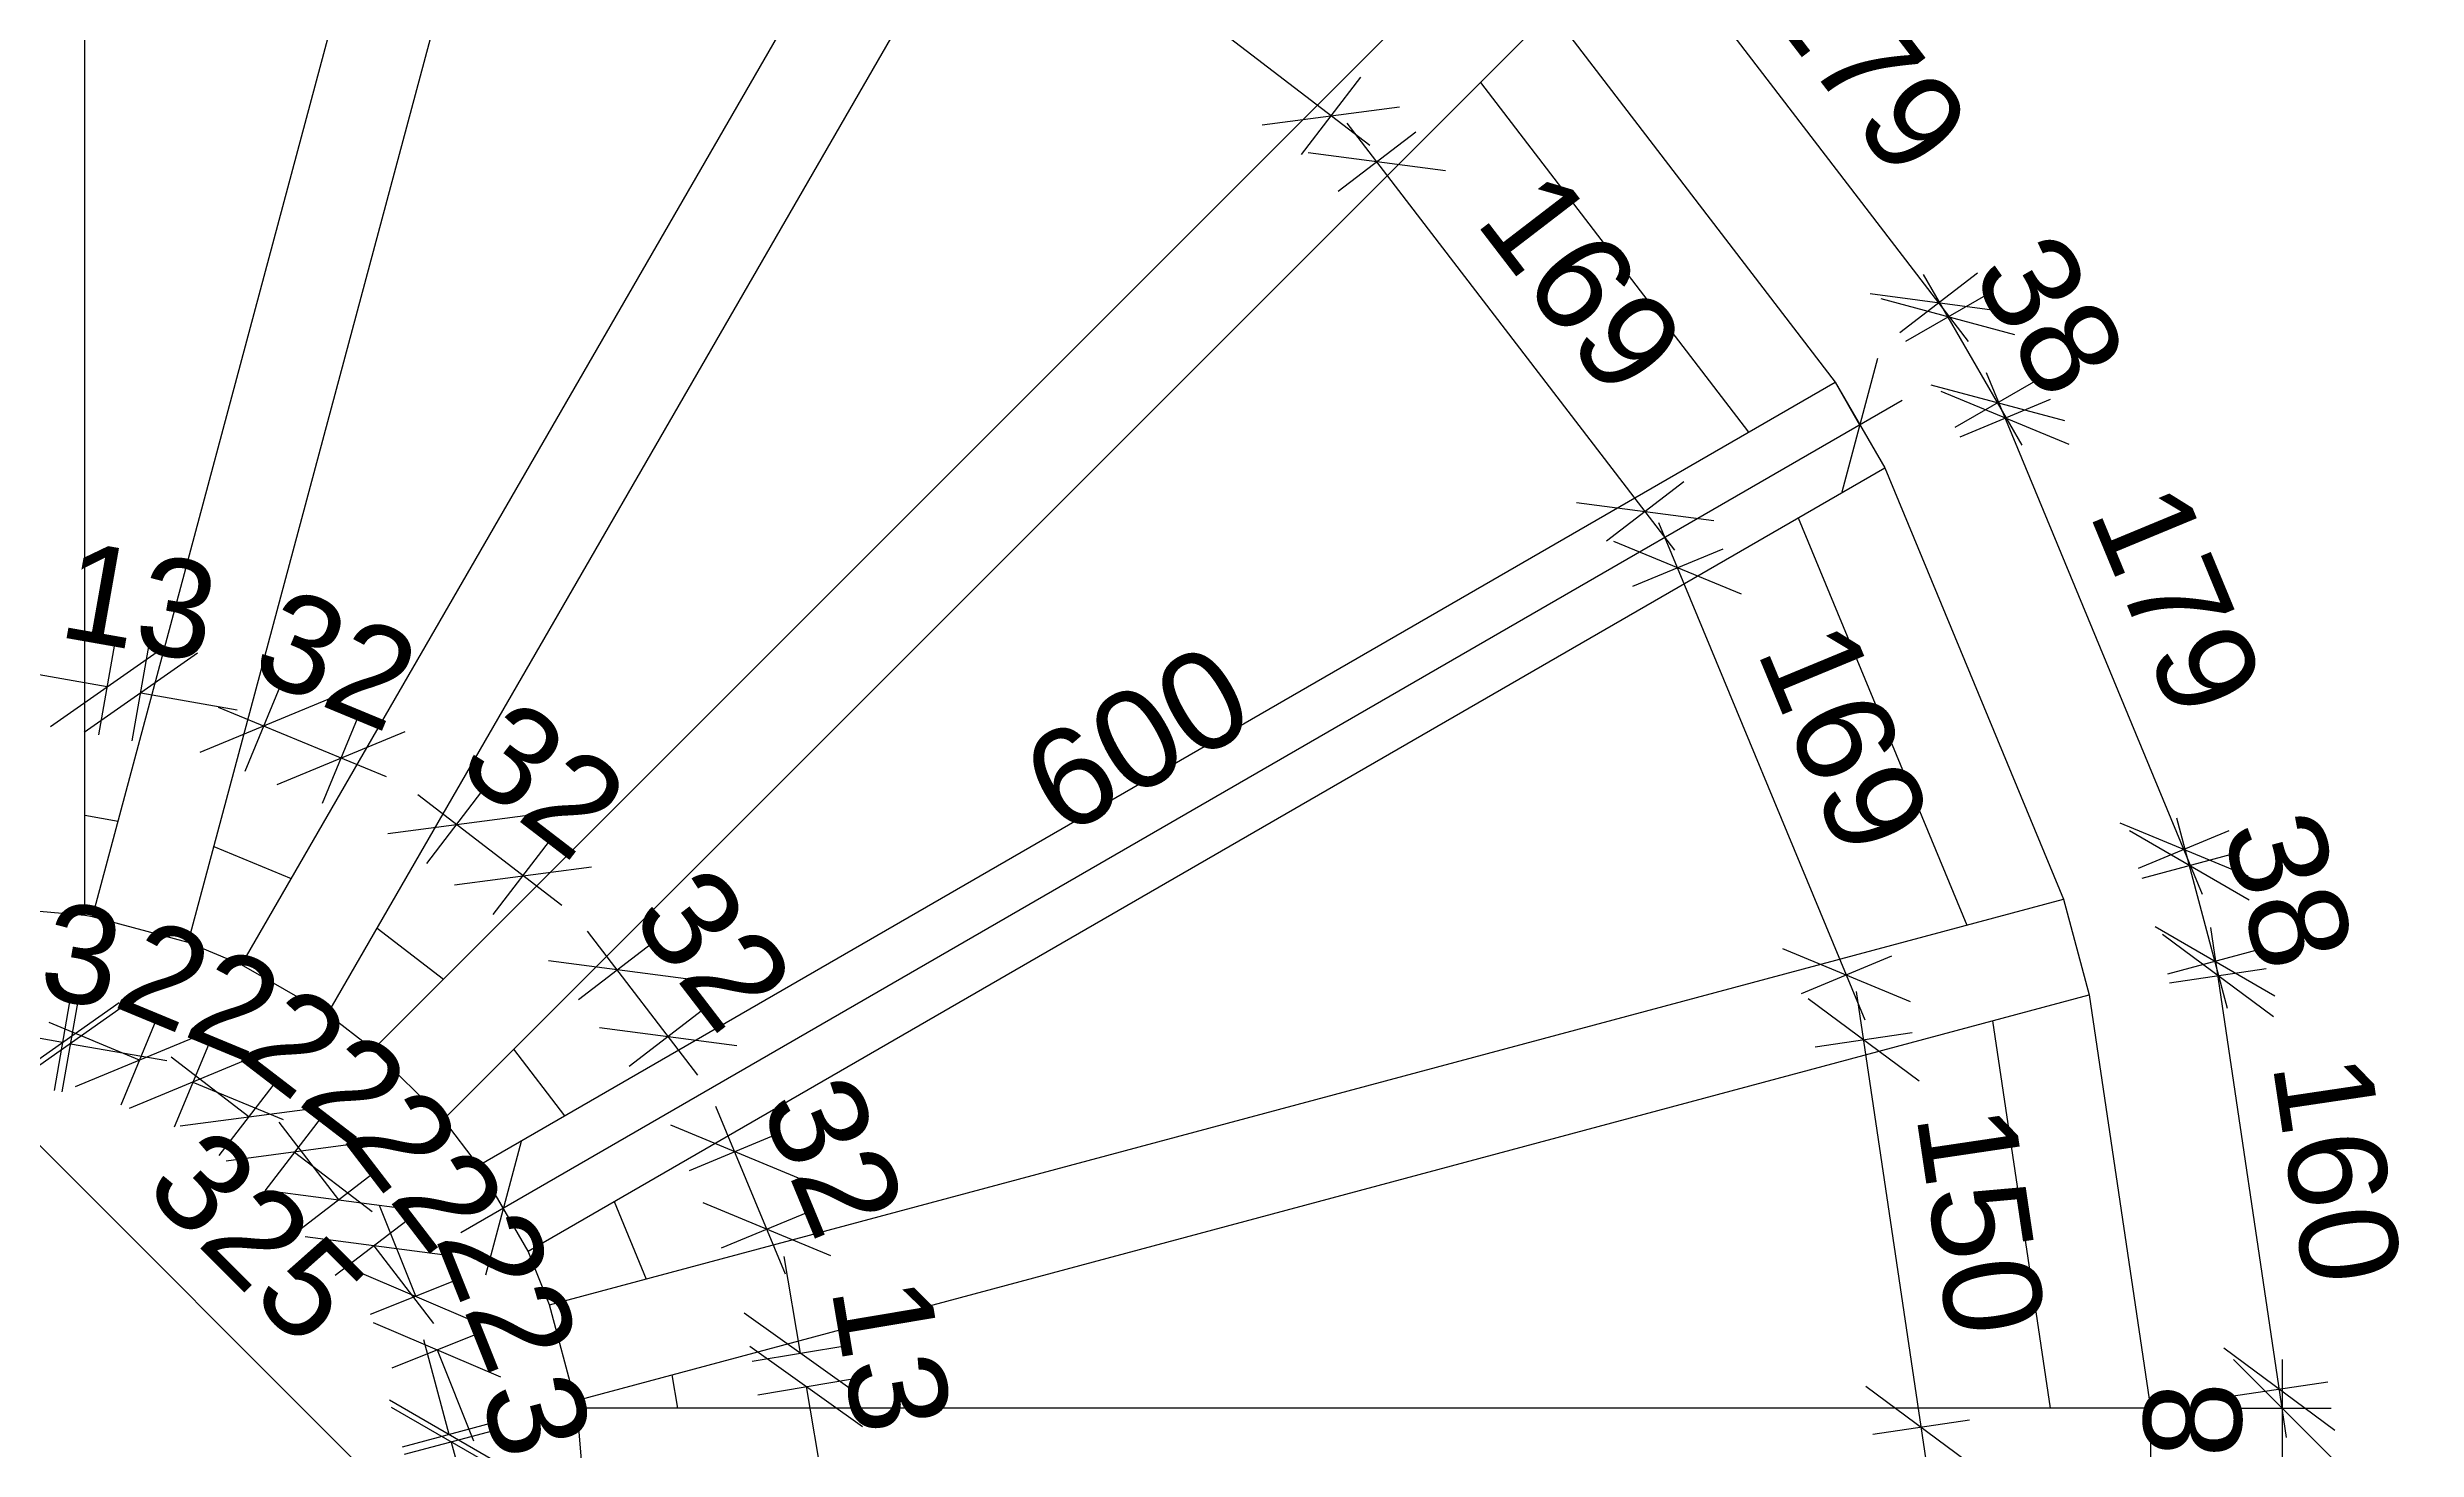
# Model space of a CAD drawing. Header units: millimetres. Extents: x -96270 to 80902, y -48795 to -34727.
# Drawn here: x 61398 to 62306, y -37729 to -37191 of the extents above; entities that cross this region are included whole.
import ezdxf

# ---------------------------------------------------------------- set-up
doc = ezdxf.new("R2010")
doc.units = ezdxf.units.MM
doc.layers.get('0').update_dxf_attribs({"lineweight": 25})
doc.layers.add('Mållinje (Afsætning af mål)', color=4, linetype='Continuous', lineweight=9)
doc.layers.add('Tyk fuldstregslinje (Optegning)', color=7, linetype='Continuous', lineweight=30)
doc.styles.add('Annotative', font='arial.ttf')
doc.dimstyles.new('Annotative', dxfattribs={"dimscale": 0, "dimtxt": 2.5, "dimasz": 2.5, "dimexe": 1.25, "dimexo": 1, "dimgap": 1, "dimtad": 1, "dimdec": 0, "dimzin": 0, "dimtxsty": 'Annotative', "dimblk": 'OBLIQUE', "dimcen": 1, "dimdle": 1.25, "dimadec": 0, "dimazin": 0, "dimtfac": 1, "dimtdec": 0, "dimtofl": 0, "dimtmove": 0, "dimatfit": 3, "dimfxl": 1.25, "dimfxlon": 1, "dimtolj": 1, "dimtzin": 0, "dimarcsym": 0})

# ---------------------------------------------------------------- blocks, each defined once
blk = doc.blocks.new('_Oblique')
at = {"color": 0, "linetype": 'ByBlock', "lineweight": -2}
blk.add_line((-0.5, -0.5), (0.5, 0.5), dxfattribs=at)
blk = doc.blocks.new('*D611')
at = {"layer": 'Defpoints', "color": 0, "transparency": 16777216}
for p in [(62230.15, -37547.04), (62180.72, -37554.4), (62204.29, -37712.81)]:
    blk.add_point(p, dxfattribs=at)
at = {"layer": 'Mållinje (Afsætning af mål)', "color": 0, "lineweight": -2, "transparency": 16777216}
for p, q in [((62256.48, -37724), (62227.39, -37528.5)), ((62211.6, -37549.8), (62248.7, -37544.28)), ((62235.18, -37708.21), (62272.27, -37702.69))]:
    blk.add_line(p, q, dxfattribs=at)
at = {"layer": 'Mållinje (Afsætning af mål)', "color": 0, "lineweight": -2, "transparency": 16777216, "xscale": 37.5, "yscale": 37.5, "zscale": 37.5}
for p, rotation in [((62230.15, -37547.04), 98.46441206410172), ((62253.72, -37705.45), 278.4644120641017)]:
    blk.add_blockref('_Oblique', p, dxfattribs=dict(at, rotation=rotation))
at = {"layer": 'Mållinje (Afsætning af mål)', "color": 0, "transparency": 16777216, "insert": (62275.71, -37621.22), "char_height": 37.5, "attachment_point": 5, "rotation": 278.46441, "style": 'Annotative'}
blk.add_mtext('\\A1;160', dxfattribs=at)
blk = doc.blocks.new('*D610')
at = {"layer": 'Defpoints', "color": 0, "transparency": 16777216}
for p in [(62204.29, -37712.81), (62254.85, -37712.81), (62204.29, -37750.81)]:
    blk.add_point(p, dxfattribs=at)
at = {"layer": 'Mållinje (Afsætning af mål)', "color": 0, "lineweight": -2, "transparency": 16777216}
for p, q in [((62254.85, -37769.56), (62254.85, -37694.06)), ((62236.1, -37712.81), (62273.6, -37712.81)), ((62236.1, -37750.81), (62273.6, -37750.81))]:
    blk.add_line(p, q, dxfattribs=at)
at = {"layer": 'Mållinje (Afsætning af mål)', "color": 0, "lineweight": -2, "transparency": 16777216, "xscale": 37.5, "yscale": 37.5, "zscale": 37.5}
for p, rotation in [((62254.85, -37712.81), 90), ((62254.85, -37750.81), 270)]:
    blk.add_blockref('_Oblique', p, dxfattribs=dict(at, rotation=rotation))
at = {"layer": 'Mållinje (Afsætning af mål)', "color": 0, "transparency": 16777216, "insert": (62220.7, -37731.81), "char_height": 37.5, "attachment_point": 5, "rotation": 90, "style": 'Annotative'}
blk.add_mtext('\\A1;38', dxfattribs=at)
blk = doc.blocks.new('*D609')
at = {"layer": 'Defpoints', "color": 0, "transparency": 16777216}
for p in [(62148.6, -37333.24), (62102.4, -37352.37), (62170.88, -37517.69)]:
    blk.add_point(p, dxfattribs=at)
at = {"layer": 'Mållinje (Afsætning af mål)', "color": 0, "lineweight": -2, "transparency": 16777216}
for p, q in [((62224.25, -37515.88), (62141.42, -37315.92)), ((62131.28, -37340.42), (62165.92, -37326.06)), ((62199.75, -37505.74), (62234.4, -37491.39))]:
    blk.add_line(p, q, dxfattribs=at)
at = {"layer": 'Mållinje (Afsætning af mål)', "color": 0, "lineweight": -2, "transparency": 16777216, "xscale": 37.5, "yscale": 37.5, "zscale": 37.5}
for p, rotation in [((62148.6, -37333.24), 112.5000000000018), ((62217.08, -37498.56), 292.5000000000018)]:
    blk.add_blockref('_Oblique', p, dxfattribs=dict(at, rotation=rotation))
at = {"layer": 'Mållinje (Afsætning af mål)', "color": 0, "transparency": 16777216, "insert": (62214.38, -37402.83), "char_height": 37.5, "attachment_point": 5, "rotation": 292.5, "style": 'Annotative'}
blk.add_mtext('\\A1;179', dxfattribs=at)
blk = doc.blocks.new('*D608')
at = {"layer": 'Defpoints', "color": 0, "transparency": 16777216}
for p in [(62219.18, -37504.75), (62170.88, -37517.69), (62180.72, -37554.4)]:
    blk.add_point(p, dxfattribs=at)
at = {"layer": 'Mållinje (Afsætning af mål)', "color": 0, "lineweight": -2, "transparency": 16777216}
for p, q in [((62233.87, -37559.57), (62214.33, -37486.64)), ((62201.07, -37509.61), (62237.29, -37499.9)), ((62210.9, -37546.31), (62247.12, -37536.61))]:
    blk.add_line(p, q, dxfattribs=at)
at = {"layer": 'Mållinje (Afsætning af mål)', "color": 0, "lineweight": -2, "transparency": 16777216, "xscale": 37.5, "yscale": 37.5, "zscale": 37.5}
for p, rotation in [((62219.18, -37504.75), 104.9999999999959), ((62229.01, -37541.46), 284.9999999999959)]:
    blk.add_blockref('_Oblique', p, dxfattribs=dict(at, rotation=rotation))
at = {"layer": 'Mållinje (Afsætning af mål)', "color": 0, "transparency": 16777216, "insert": (62257.09, -37514.27), "char_height": 37.5, "attachment_point": 5, "rotation": 285, "style": 'Annotative'}
blk.add_mtext('\\A1;38', dxfattribs=at)
blk = doc.blocks.new('*D607')
at = {"layer": 'Defpoints', "color": 0, "transparency": 16777216}
for p in [(62126.71, -37294.46), (62083.4, -37319.46), (62102.4, -37352.37)]:
    blk.add_point(p, dxfattribs=at)
at = {"layer": 'Mållinje (Afsætning af mål)', "color": 0, "lineweight": -2, "transparency": 16777216}
for p, q in [((62110.47, -37303.84), (62142.94, -37285.09)), ((62155.08, -37343.61), (62117.33, -37278.23)), ((62129.47, -37336.75), (62161.94, -37318))]:
    blk.add_line(p, q, dxfattribs=at)
at = {"layer": 'Mållinje (Afsætning af mål)', "color": 0, "lineweight": -2, "transparency": 16777216, "xscale": 37.5, "yscale": 37.5, "zscale": 37.5}
for p, rotation in [((62126.71, -37294.46), 119.9999999999966), ((62145.71, -37327.37), 299.9999999999966)]:
    blk.add_blockref('_Oblique', p, dxfattribs=dict(at, rotation=rotation))
at = {"layer": 'Mållinje (Afsætning af mål)', "color": 0, "transparency": 16777216, "insert": (62165.79, -37293.84), "char_height": 37.5, "attachment_point": 5, "rotation": 300, "style": 'Annotative'}
blk.add_mtext('\\A1;38', dxfattribs=at)
blk = doc.blocks.new('*D606')
at = {"layer": 'Defpoints', "color": 0, "transparency": 16777216}
for p in [(62014.14, -37147.06), (61974.47, -37177.5), (62083.4, -37319.46)]:
    blk.add_point(p, dxfattribs=at)
at = {"layer": 'Mållinje (Afsætning af mål)', "color": 0, "lineweight": -2, "transparency": 16777216}
for p, q in [((62134.49, -37303.9), (62002.72, -37132.19)), ((61999.26, -37158.48), (62029.01, -37135.65)), ((62108.2, -37300.44), (62137.95, -37277.61))]:
    blk.add_line(p, q, dxfattribs=at)
at = {"layer": 'Mållinje (Afsætning af mål)', "color": 0, "lineweight": -2, "transparency": 16777216, "xscale": 37.5, "yscale": 37.5, "zscale": 37.5}
for p, rotation in [((62014.14, -37147.06), 127.5000000000003), ((62123.07, -37289.03), 307.5000000000003)]:
    blk.add_blockref('_Oblique', p, dxfattribs=dict(at, rotation=rotation))
at = {"layer": 'Mållinje (Afsætning af mål)', "color": 0, "transparency": 16777216, "insert": (62095.7, -37197.26), "char_height": 37.5, "attachment_point": 5, "rotation": 307.5, "style": 'Annotative'}
blk.add_mtext('\\A1;179', dxfattribs=at)
blk = doc.blocks.new('*D598')
at = {"layer": 'Defpoints', "color": 0, "transparency": 16777216}
for p in [(61600.35, -37709.91), (61601.13, -37712.81), (61552.06, -37722.85)]:
    blk.add_point(p, dxfattribs=at)
at = {"layer": 'Mållinje (Afsætning af mål)', "color": 0, "lineweight": -2, "transparency": 16777216}
for p, q in [((61552.06, -37722.85), (61542.35, -37686.63)), ((61570.17, -37718), (61533.95, -37727.7)), ((61570.95, -37720.9), (61534.72, -37730.6)), ((61552.83, -37725.75), (61562.54, -37761.97))]:
    blk.add_line(p, q, dxfattribs=at)
at = {"layer": 'Mållinje (Afsætning af mål)', "color": 0, "lineweight": -2, "transparency": 16777216, "xscale": 37.5, "yscale": 37.5, "zscale": 37.5}
for p, rotation in [((61552.06, -37722.85), 285.0000000002014), ((61552.83, -37725.75), 105.0000000002014)]:
    blk.add_blockref('_Oblique', p, dxfattribs=dict(at, rotation=rotation))
at = {"layer": 'Mållinje (Afsætning af mål)', "color": 0, "transparency": 16777216, "insert": (61585.44, -37715.46), "char_height": 37.5, "attachment_point": 5, "rotation": 285, "style": 'Annotative'}
blk.add_mtext('\\A1;3', dxfattribs=at)
blk = doc.blocks.new('*D597')
at = {"layer": 'Defpoints', "color": 0, "transparency": 16777216}
for p in [(61582.3, -37652.66), (61539.2, -37669.9), (61590.52, -37673.2)]:
    blk.add_point(p, dxfattribs=at)
at = {"layer": 'Mållinje (Afsætning af mål)', "color": 0, "lineweight": -2, "transparency": 16777216}
for p, q in [((61539.2, -37669.9), (61525.27, -37635.09)), ((61556.61, -37662.94), (61521.79, -37676.87)), ((61564.83, -37683.48), (61530.01, -37697.42)), ((61547.42, -37690.45), (61561.35, -37725.27))]:
    blk.add_line(p, q, dxfattribs=at)
at = {"layer": 'Mållinje (Afsætning af mål)', "color": 0, "lineweight": -2, "transparency": 16777216, "xscale": 37.5, "yscale": 37.5, "zscale": 37.5}
for p, rotation in [((61539.2, -37669.9), 291.8095477102988), ((61547.42, -37690.45), 111.8095477102988)]:
    blk.add_blockref('_Oblique', p, dxfattribs=dict(at, rotation=rotation))
at = {"layer": 'Mållinje (Afsætning af mål)', "color": 0, "transparency": 16777216, "insert": (61574.71, -37667.61), "char_height": 37.5, "attachment_point": 5, "rotation": 291.80955, "style": 'Annotative'}
blk.add_mtext('\\A1;22', dxfattribs=at)
blk = doc.blocks.new('*D596')
at = {"layer": 'Defpoints', "color": 0, "transparency": 16777216}
for p in [(61686.73, -37691.68), (61637.43, -37699.97), (61639.58, -37712.81)]:
    blk.add_point(p, dxfattribs=at)
at = {"layer": 'Mållinje (Afsætning af mål)', "color": 0, "lineweight": -2, "transparency": 16777216}
for p, q in [((61686.73, -37691.68), (61680.52, -37654.7)), ((61668.24, -37694.79), (61705.22, -37688.58)), ((61670.4, -37707.63), (61707.38, -37701.41)), ((61688.89, -37704.52), (61695.11, -37741.5))]:
    blk.add_line(p, q, dxfattribs=at)
at = {"layer": 'Mållinje (Afsætning af mål)', "color": 0, "lineweight": -2, "transparency": 16777216, "xscale": 37.5, "yscale": 37.5, "zscale": 37.5}
for p, rotation in [((61686.73, -37691.68), 279.5430374472397), ((61688.89, -37704.52), 99.54303744723971)]:
    blk.add_blockref('_Oblique', p, dxfattribs=dict(at, rotation=rotation))
at = {"layer": 'Mållinje (Afsætning af mål)', "color": 0, "transparency": 16777216, "insert": (61721.5, -37692.44), "char_height": 37.5, "attachment_point": 5, "rotation": 279.54304, "style": 'Annotative'}
blk.add_mtext('\\A1;13', dxfattribs=at)
blk = doc.blocks.new('*D595')
at = {"layer": 'Defpoints', "color": 0, "transparency": 16777216}
for p in [(61661.5, -37614.47), (61615.3, -37633.6), (61627.59, -37663.27)]:
    blk.add_point(p, dxfattribs=at)
at = {"layer": 'Mållinje (Afsætning af mål)', "color": 0, "lineweight": -2, "transparency": 16777216}
for p, q in [((61680.96, -37661.46), (61654.32, -37597.15)), ((61644.17, -37621.64), (61678.82, -37607.29)), ((61656.46, -37651.31), (61691.11, -37636.96))]:
    blk.add_line(p, q, dxfattribs=at)
at = {"layer": 'Mållinje (Afsætning af mål)', "color": 0, "lineweight": -2, "transparency": 16777216, "xscale": 37.5, "yscale": 37.5, "zscale": 37.5}
for p, rotation in [((61661.5, -37614.47), 112.499999999991), ((61673.78, -37644.13), 292.499999999991)]:
    blk.add_blockref('_Oblique', p, dxfattribs=dict(at, rotation=rotation))
at = {"layer": 'Mållinje (Afsætning af mål)', "color": 0, "transparency": 16777216, "insert": (61699.2, -37616.23), "char_height": 37.5, "attachment_point": 5, "rotation": 292.5, "style": 'Annotative'}
blk.add_mtext('\\A1;32', dxfattribs=at)
blk = doc.blocks.new('*D594')
at = {"layer": 'Defpoints', "color": 0, "transparency": 16777216}
for p in [(61616.42, -37544.78), (61576.75, -37575.22), (61596.3, -37600.69)]:
    blk.add_point(p, dxfattribs=at)
at = {"layer": 'Mållinje (Afsætning af mål)', "color": 0, "lineweight": -2, "transparency": 16777216}
for p, q in [((61647.38, -37585.13), (61605.01, -37529.9)), ((61601.55, -37556.19), (61631.3, -37533.37)), ((61621.09, -37581.67), (61650.85, -37558.84))]:
    blk.add_line(p, q, dxfattribs=at)
at = {"layer": 'Mållinje (Afsætning af mål)', "color": 0, "lineweight": -2, "transparency": 16777216, "xscale": 37.5, "yscale": 37.5, "zscale": 37.5}
for p, rotation in [((61616.42, -37544.78), 127.4999999999967), ((61635.97, -37570.26), 307.4999999999966)]:
    blk.add_blockref('_Oblique', p, dxfattribs=dict(at, rotation=rotation))
at = {"layer": 'Mållinje (Afsætning af mål)', "color": 0, "transparency": 16777216, "insert": (61653.3, -37536.72), "char_height": 37.5, "attachment_point": 5, "rotation": 307.5, "style": 'Annotative'}
blk.add_mtext('\\A1;32', dxfattribs=at)
blk = doc.blocks.new('*D593')
at = {"layer": 'Defpoints', "color": 0, "transparency": 16777216}
for p in [(61554.85, -37489.13), (61524.41, -37528.8), (61549.88, -37548.35)]:
    blk.add_point(p, dxfattribs=at)
at = {"layer": 'Mållinje (Afsætning af mål)', "color": 0, "lineweight": -2, "transparency": 16777216}
for p, q in [((61543.43, -37504.01), (61566.26, -37474.26)), ((61595.2, -37520.09), (61539.97, -37477.72)), ((61568.91, -37523.56), (61591.74, -37493.8))]:
    blk.add_line(p, q, dxfattribs=at)
at = {"layer": 'Mållinje (Afsætning af mål)', "color": 0, "lineweight": -2, "transparency": 16777216, "xscale": 37.5, "yscale": 37.5, "zscale": 37.5}
for p, rotation in [((61554.85, -37489.13), 142.5000000000003), ((61580.32, -37508.68), 322.5000000000003)]:
    blk.add_blockref('_Oblique', p, dxfattribs=dict(at, rotation=rotation))
at = {"layer": 'Mållinje (Afsætning af mål)', "color": 0, "transparency": 16777216, "insert": (61588.38, -37471.81), "char_height": 37.5, "attachment_point": 5, "rotation": 322.5, "style": 'Annotative'}
blk.add_mtext('\\A1;32', dxfattribs=at)
blk = doc.blocks.new('*D592')
at = {"layer": 'Defpoints', "color": 0, "transparency": 16777216}
for p in [(61480.97, -37451.32), (61461.83, -37497.51), (61491.5, -37509.8)]:
    blk.add_point(p, dxfattribs=at)
at = {"layer": 'Mållinje (Afsætning af mål)', "color": 0, "lineweight": -2, "transparency": 16777216}
for p, q in [((61473.79, -37468.64), (61488.14, -37433.99)), ((61527.96, -37470.78), (61463.64, -37444.14)), ((61503.46, -37480.93), (61517.81, -37446.28))]:
    blk.add_line(p, q, dxfattribs=at)
at = {"layer": 'Mållinje (Afsætning af mål)', "color": 0, "lineweight": -2, "transparency": 16777216, "xscale": 37.5, "yscale": 37.5, "zscale": 37.5}
for p, rotation in [((61480.97, -37451.32), 157.499999999992), ((61510.63, -37463.61), 337.499999999992)]:
    blk.add_blockref('_Oblique', p, dxfattribs=dict(at, rotation=rotation))
at = {"layer": 'Mållinje (Afsætning af mål)', "color": 0, "transparency": 16777216, "insert": (61508.87, -37425.9), "char_height": 37.5, "attachment_point": 5, "rotation": 337.5, "style": 'Annotative'}
blk.add_mtext('\\A1;32', dxfattribs=at)
blk = doc.blocks.new('*D591')
at = {"layer": 'Defpoints', "color": 0, "transparency": 16777216}
for p in [(61420.97, -37436.28), (61412.29, -37485.52), (61425.1, -37487.78)]:
    blk.add_point(p, dxfattribs=at)
at = {"layer": 'Mållinje (Afsætning af mål)', "color": 0, "lineweight": -2, "transparency": 16777216}
for p, q in [((61417.72, -37454.74), (61424.23, -37417.81)), ((61430.53, -37457), (61437.04, -37420.07)), ((61420.97, -37436.28), (61384.04, -37429.77)), ((61433.78, -37438.54), (61470.71, -37445.05))]:
    blk.add_line(p, q, dxfattribs=at)
at = {"layer": 'Mållinje (Afsætning af mål)', "color": 0, "lineweight": -2, "transparency": 16777216, "xscale": 37.5, "yscale": 37.5, "zscale": 37.5}
for p, rotation in [((61420.97, -37436.28), 350.0000000000194), ((61433.78, -37438.54), 170.0000000000194)]:
    blk.add_blockref('_Oblique', p, dxfattribs=dict(at, rotation=rotation))
at = {"layer": 'Mållinje (Afsætning af mål)', "color": 0, "transparency": 16777216, "insert": (61433.31, -37403.77), "char_height": 37.5, "attachment_point": 5, "rotation": 350, "style": 'Annotative'}
blk.add_mtext('\\A1;13', dxfattribs=at)
blk = doc.blocks.new('*D590')
at = {"layer": 'Defpoints', "color": 0, "transparency": 16777216}
for p in [(61549.81, -37602.17), (61563.3, -37619.75), (61509.68, -37632.95)]:
    blk.add_point(p, dxfattribs=at)
at = {"layer": 'Mållinje (Afsætning af mål)', "color": 0, "lineweight": -2, "transparency": 16777216}
for p, q in [((61509.68, -37632.95), (61486.85, -37603.2)), ((61524.56, -37621.54), (61494.81, -37644.37)), ((61538.05, -37639.12), (61508.3, -37661.95)), ((61523.17, -37650.54), (61546, -37680.29))]:
    blk.add_line(p, q, dxfattribs=at)
at = {"layer": 'Mållinje (Afsætning af mål)', "color": 0, "lineweight": -2, "transparency": 16777216, "xscale": 37.5, "yscale": 37.5, "zscale": 37.5}
for p, rotation in [((61509.68, -37632.95), 307.4999999999988), ((61523.17, -37650.54), 127.4999999999988)]:
    blk.add_blockref('_Oblique', p, dxfattribs=dict(at, rotation=rotation))
at = {"layer": 'Mållinje (Afsætning af mål)', "color": 0, "transparency": 16777216, "insert": (61543.27, -37621.15), "char_height": 37.5, "attachment_point": 5, "rotation": 307.5, "style": 'Annotative'}
blk.add_mtext('\\A1;22', dxfattribs=at)
blk = doc.blocks.new('*D589')
at = {"layer": 'Defpoints', "color": 0, "transparency": 16777216}
for p in [(61505.35, -37561.81), (61522.94, -37575.3), (61475.2, -37601.1)]:
    blk.add_point(p, dxfattribs=at)
at = {"layer": 'Mållinje (Afsætning af mål)', "color": 0, "lineweight": -2, "transparency": 16777216}
for p, q in [((61475.2, -37601.1), (61445.45, -37578.27)), ((61486.61, -37586.23), (61463.78, -37615.98)), ((61504.2, -37599.72), (61481.37, -37629.47)), ((61492.78, -37614.59), (61522.53, -37637.42))]:
    blk.add_line(p, q, dxfattribs=at)
at = {"layer": 'Mållinje (Afsætning af mål)', "color": 0, "lineweight": -2, "transparency": 16777216, "xscale": 37.5, "yscale": 37.5, "zscale": 37.5}
for p, rotation in [((61475.2, -37601.1), 322.4999999999967), ((61492.78, -37614.59), 142.4999999999967)]:
    blk.add_blockref('_Oblique', p, dxfattribs=dict(at, rotation=rotation))
at = {"layer": 'Mållinje (Afsætning af mål)', "color": 0, "transparency": 16777216, "insert": (61504.58, -37581.01), "char_height": 37.5, "attachment_point": 5, "rotation": 322.5, "style": 'Annotative'}
blk.add_mtext('\\A1;22', dxfattribs=at)
blk = doc.blocks.new('*D588')
at = {"layer": 'Defpoints', "color": 0, "transparency": 16777216}
for p in [(61451.97, -37534.32), (61472.44, -37542.81), (61433.33, -37579.32)]:
    blk.add_point(p, dxfattribs=at)
at = {"layer": 'Mållinje (Afsætning af mål)', "color": 0, "lineweight": -2, "transparency": 16777216}
for p, q in [((61433.33, -37579.32), (61398.69, -37564.97)), ((61440.51, -37562), (61426.16, -37596.64)), ((61460.98, -37570.48), (61446.63, -37605.12)), ((61453.81, -37587.8), (61488.45, -37602.15))]:
    blk.add_line(p, q, dxfattribs=at)
at = {"layer": 'Mållinje (Afsætning af mål)', "color": 0, "lineweight": -2, "transparency": 16777216, "xscale": 37.5, "yscale": 37.5, "zscale": 37.5}
for p, rotation in [((61433.33, -37579.32), 337.4999999999991), ((61453.81, -37587.8), 157.4999999999991)]:
    blk.add_blockref('_Oblique', p, dxfattribs=dict(at, rotation=rotation))
at = {"layer": 'Mållinje (Afsætning af mål)', "color": 0, "transparency": 16777216, "insert": (61456.51, -37552.31), "char_height": 37.5, "attachment_point": 5, "rotation": 337.5, "style": 'Annotative'}
blk.add_mtext('\\A1;22', dxfattribs=at)
blk = doc.blocks.new('*D587')
at = {"layer": 'Defpoints', "color": 0, "transparency": 16777216}
for p in [(61412.29, -37523.97), (61415.26, -37524.49), (61403.83, -37572.55)]:
    blk.add_point(p, dxfattribs=at)
at = {"layer": 'Mållinje (Afsætning af mål)', "color": 0, "lineweight": -2, "transparency": 16777216}
for p, q in [((61407.04, -37554.08), (61400.61, -37591.02)), ((61410.02, -37554.6), (61403.58, -37591.54)), ((61403.83, -37572.55), (61366.88, -37566.11)), ((61406.8, -37573.07), (61443.74, -37579.51))]:
    blk.add_line(p, q, dxfattribs=at)
at = {"layer": 'Mållinje (Afsætning af mål)', "color": 0, "lineweight": -2, "transparency": 16777216, "xscale": 37.5, "yscale": 37.5, "zscale": 37.5}
for p, rotation in [((61403.83, -37572.55), 350.1143330559103), ((61406.8, -37573.07), 170.1143330559102)]:
    blk.add_blockref('_Oblique', p, dxfattribs=dict(at, rotation=rotation))
at = {"layer": 'Mållinje (Afsætning af mål)', "color": 0, "transparency": 16777216, "insert": (61411.18, -37539.16), "char_height": 37.5, "attachment_point": 5, "rotation": 350.11433, "style": 'Annotative'}
blk.add_mtext('\\A1;3', dxfattribs=at)
blk = doc.blocks.new('*D586')
at = {"layer": 'Defpoints', "color": 0, "transparency": 16777216}
for p in [(62143.77, -37564.3), (62094.32, -37571.66), (62165.87, -37712.81)]:
    blk.add_point(p, dxfattribs=at)
at = {"layer": 'Mållinje (Afsætning af mål)', "color": 0, "lineweight": -2, "transparency": 16777216}
for p, q in [((62119.18, -37738.72), (62091.56, -37553.11)), ((62112.86, -37568.9), (62075.77, -37574.42)), ((62134.96, -37717.41), (62097.87, -37722.93))]:
    blk.add_line(p, q, dxfattribs=at)
at = {"layer": 'Mållinje (Afsætning af mål)', "color": 0, "lineweight": -2, "transparency": 16777216, "xscale": 37.5, "yscale": 37.5, "zscale": 37.5}
for p, rotation in [((62094.32, -37571.66), 98.46441206409996), ((62116.42, -37720.17), 278.4644120640999)]:
    blk.add_blockref('_Oblique', p, dxfattribs=dict(at, rotation=rotation))
at = {"layer": 'Mållinje (Afsætning af mål)', "color": 0, "transparency": 16777216, "insert": (62139.14, -37640.89), "char_height": 37.5, "attachment_point": 5, "rotation": 278.46441, "style": 'Annotative'}
blk.add_mtext('\\A1;150', dxfattribs=at)
blk = doc.blocks.new('*D585')
at = {"layer": 'Defpoints', "color": 0, "transparency": 16777216}
for p in [(62069.21, -37371.54), (62023.02, -37390.67), (62133.86, -37527.61)]:
    blk.add_point(p, dxfattribs=at)
at = {"layer": 'Mållinje (Afsætning af mål)', "color": 0, "lineweight": -2, "transparency": 16777216}
for p, q in [((62094.84, -37564.07), (62015.84, -37373.35)), ((62040.34, -37383.5), (62005.69, -37397.85)), ((62104.99, -37539.57), (62070.34, -37553.92))]:
    blk.add_line(p, q, dxfattribs=at)
at = {"layer": 'Mållinje (Afsætning af mål)', "color": 0, "lineweight": -2, "transparency": 16777216, "xscale": 37.5, "yscale": 37.5, "zscale": 37.5}
for p, rotation in [((62023.02, -37390.67), 112.5000000000003), ((62087.67, -37546.75), 292.5000000000003)]:
    blk.add_blockref('_Oblique', p, dxfattribs=dict(at, rotation=rotation))
at = {"layer": 'Mållinje (Afsætning af mål)', "color": 0, "transparency": 16777216, "insert": (62086.89, -37455.64), "char_height": 37.5, "attachment_point": 5, "rotation": 292.5, "style": 'Annotative'}
blk.add_mtext('\\A1;169', dxfattribs=at)
blk = doc.blocks.new('*D584')
at = {"layer": 'Defpoints', "color": 0, "transparency": 16777216}
for p in [(61947.37, -37204.6), (61907.7, -37235.04), (62050.21, -37338.63)]:
    blk.add_point(p, dxfattribs=at)
at = {"layer": 'Mållinje (Afsætning af mål)', "color": 0, "lineweight": -2, "transparency": 16777216}
for p, q in [((62021.96, -37383.94), (61896.29, -37220.17)), ((61922.58, -37223.63), (61892.83, -37246.46)), ((62025.42, -37357.65), (61995.67, -37380.48))]:
    blk.add_line(p, q, dxfattribs=at)
at = {"layer": 'Mållinje (Afsætning af mål)', "color": 0, "lineweight": -2, "transparency": 16777216, "xscale": 37.5, "yscale": 37.5, "zscale": 37.5}
for p, rotation in [((61907.7, -37235.04), 127.500000000003), ((62010.54, -37369.07), 307.500000000003)]:
    blk.add_blockref('_Oblique', p, dxfattribs=dict(at, rotation=rotation))
at = {"layer": 'Mållinje (Afsætning af mål)', "color": 0, "transparency": 16777216, "insert": (61986.21, -37281.27), "char_height": 37.5, "attachment_point": 5, "rotation": 307.5, "style": 'Annotative'}
blk.add_mtext('\\A1;169', dxfattribs=at)
blk = doc.blocks.new('*D583')
at = {"layer": 'Defpoints', "color": 0, "transparency": 16777216}
for p in [(61786.47, -37074.89), (61756.04, -37114.56), (61920.5, -37177.73)]:
    blk.add_point(p, dxfattribs=at)
at = {"layer": 'Mållinje (Afsætning af mål)', "color": 0, "lineweight": -2, "transparency": 16777216}
for p, q in [((61904.94, -37228.81), (61741.16, -37103.14)), ((61767.45, -37099.68), (61744.62, -37129.43)), ((61901.48, -37202.53), (61878.65, -37232.28))]:
    blk.add_line(p, q, dxfattribs=at)
at = {"layer": 'Mållinje (Afsætning af mål)', "color": 0, "lineweight": -2, "transparency": 16777216, "xscale": 37.5, "yscale": 37.5, "zscale": 37.5}
for p, rotation in [((61756.04, -37114.56), 142.500000000001), ((61890.06, -37217.4), 322.500000000001)]:
    blk.add_blockref('_Oblique', p, dxfattribs=dict(at, rotation=rotation))
at = {"layer": 'Mållinje (Afsætning af mål)', "color": 0, "transparency": 16777216, "insert": (61843.84, -37138.89), "char_height": 37.5, "attachment_point": 5, "rotation": 322.5, "style": 'Annotative'}
blk.add_mtext('\\A1;169', dxfattribs=at)
blk = doc.blocks.new('*D580')
at = {"layer": 'Defpoints', "color": 0, "transparency": 16777216}
for p in [(61374.29, -37520.81), (61339.01, -37556.09), (61604.29, -37750.81)]:
    blk.add_point(p, dxfattribs=at)
at = {"layer": 'Mållinje (Afsætning af mål)', "color": 0, "lineweight": -2, "transparency": 16777216}
for p, q in [((61352.27, -37542.83), (61325.75, -37569.35)), ((61582.27, -37799.35), (61325.75, -37542.83)), ((61582.27, -37772.83), (61555.75, -37799.35))]:
    blk.add_line(p, q, dxfattribs=at)
at = {"layer": 'Mållinje (Afsætning af mål)', "color": 0, "lineweight": -2, "transparency": 16777216, "xscale": 37.5, "yscale": 37.5, "zscale": 37.5}
for p, rotation in [((61339.01, -37556.09), 135), ((61569.01, -37786.09), 315)]:
    blk.add_blockref('_Oblique', p, dxfattribs=dict(at, rotation=rotation))
at = {"layer": 'Mållinje (Afsætning af mål)', "color": 0, "transparency": 16777216, "insert": (61478.17, -37646.93), "char_height": 37.5, "attachment_point": 5, "rotation": 315, "style": 'Annotative'}
blk.add_mtext('\\A1;325', dxfattribs=at)
blk = doc.blocks.new('*D579')
at = {"layer": 'Defpoints', "color": 0, "transparency": 16777216}
for p in [(62092.9, -37335.92), (61572.8, -37636.2), (61572.8, -37636.2)]:
    blk.add_point(p, dxfattribs=at)
at = {"layer": 'Mållinje (Afsætning af mål)', "color": 0, "lineweight": -2, "transparency": 16777216}
for p, q in [((62092.9, -37335.92), (62083.53, -37319.68)), ((62109.14, -37326.54), (61556.56, -37645.58)), ((61572.8, -37636.2), (61563.42, -37619.97))]:
    blk.add_line(p, q, dxfattribs=at)
at = {"layer": 'Mållinje (Afsætning af mål)', "color": 0, "lineweight": -2, "transparency": 16777216, "xscale": 37.5, "yscale": 37.5, "zscale": 37.5}
for p, rotation in [((62092.9, -37335.92), 30.00000000000197), ((61572.8, -37636.2), 210.000000000002)]:
    blk.add_blockref('_Oblique', p, dxfattribs=dict(at, rotation=rotation))
at = {"layer": 'Mållinje (Afsætning af mål)', "color": 0, "transparency": 16777216, "insert": (61815.78, -37456.49), "char_height": 37.5, "attachment_point": 5, "rotation": 30, "style": 'Annotative'}
blk.add_mtext('\\A1;600', dxfattribs=at)

msp = doc.modelspace()

# ---------------------------------------------------------------- linework, layer by layer
at = {"layer": 'Tyk fuldstregslinje (Optegning)'}
for p, q in [((61412.29, -37523.97), (61412.29, -36920.81)), ((61415.26, -37524.49), (61570.7, -36944.38)), ((61451.97, -37534.32), (61607.41, -36954.22)), ((61472.44, -37542.81), (61772.73, -37022.7)), ((61505.35, -37561.81), (61805.64, -37041.7)), ((61522.94, -37575.3), (61947.6, -37150.63)), ((61549.81, -37602.17), (61974.47, -37177.5)), ((61974.47, -37177.5), (62083.4, -37319.46)), ((61947.37, -37204.6), (62050.21, -37338.63)), ((61563.3, -37619.75), (62083.4, -37319.46)), ((62083.4, -37319.46), (62102.4, -37352.37)), ((61582.3, -37652.66), (62102.4, -37352.37)), ((62102.4, -37352.37), (62170.88, -37517.69)), ((62069.21, -37371.54), (62133.86, -37527.61)), ((61412.29, -37485.52), (61425.1, -37487.78)), ((61461.83, -37497.51), (61491.5, -37509.8)), ((61412.29, -37523.97), (61374.29, -37520.65)), ((61590.52, -37673.2), (62170.88, -37517.69)), ((62170.88, -37517.69), (62180.72, -37554.4)), ((61415.26, -37524.49), (61412.29, -37523.97)), ((61451.97, -37534.32), (61415.26, -37524.49)), ((61524.41, -37528.8), (61549.88, -37548.35)), ((61472.44, -37542.81), (61451.97, -37534.32)), ((61505.35, -37561.81), (61472.44, -37542.81)), ((61600.35, -37709.91), (62180.72, -37554.4)), ((62180.72, -37554.4), (62204.29, -37712.81)), ((61522.94, -37575.3), (61505.35, -37561.81)), ((62143.77, -37564.3), (62165.87, -37712.81)), ((61549.81, -37602.17), (61522.94, -37575.3)), ((61576.75, -37575.22), (61596.3, -37600.69)), ((61563.3, -37619.75), (61549.81, -37602.17)), ((61582.3, -37652.66), (61563.3, -37619.75)), ((61615.3, -37633.6), (61627.59, -37663.27)), ((61590.52, -37673.2), (61582.3, -37652.66)), ((61600.35, -37709.91), (61590.52, -37673.2)), ((61637.43, -37699.97), (61639.58, -37712.81)), ((61601.13, -37712.81), (61600.35, -37709.91)), ((62204.29, -37712.81), (61601.13, -37712.81)), ((61604.29, -37750.81), (61601.13, -37712.81)), ((62204.29, -37712.81), (62204.29, -37750.81))]:
    msp.add_line(p, q, dxfattribs=at)

# ---------------------------------------------------------------- dimensions: what is measured, and where the dimension line sits
at = {"layer": 'Mållinje (Afsætning af mål)'}
for p1, p2, distance, picture, middle in [((61920.5, -37177.73), (61786.47, -37074.89), 50, '*D583', (61843.84, -37138.89)), ((62083.4, -37319.46), (61974.47, -37177.5), -50, '*D606', (62095.7, -37197.26)), ((62050.21, -37338.63), (61947.37, -37204.6), 50, '*D584', (61986.21, -37281.27)), ((62170.88, -37517.69), (62102.4, -37352.37), -50, '*D609', (62214.38, -37402.83)), ((62133.86, -37527.61), (62069.21, -37371.54), 50, '*D585', (62086.89, -37455.64)), ((61604.29, -37750.81), (61374.29, -37520.81), 49.89, '*D580', (61478.17, -37646.93)), ((62204.29, -37712.81), (62180.72, -37554.4), -49.98, '*D611', (62275.71, -37621.22)), ((62165.87, -37712.81), (62143.77, -37564.3), 50, '*D586', (62139.14, -37640.89))]:
    dim = msp.add_aligned_dim(p1=p1, p2=p2, distance=distance, dimstyle='Annotative', dxfattribs=at)
    dim.commit()
    dim.dimension.update_dxf_attribs({"geometry": picture, "text_midpoint": middle})
for base, p1, p2, angle, picture, middle in [((62126.71, -37294.46), (62102.4, -37352.37), (62083.4, -37319.46), 120, '*D607', (62136.21, -37310.92)), ((61420.97, -37436.28), (61425.1, -37487.78), (61412.29, -37485.52), 170, '*D591', (61427.38, -37437.41)), ((61480.97, -37451.32), (61491.5, -37509.8), (61461.83, -37497.51), 157.5, '*D592', (61495.8, -37457.46)), ((61554.85, -37489.13), (61549.88, -37548.35), (61524.41, -37528.8), 142.5, '*D593', (61567.58, -37498.91)), ((62219.18, -37504.75), (62180.72, -37554.4), (62170.88, -37517.69), 105, '*D608', (62224.1, -37523.11)), ((61616.42, -37544.78), (61596.3, -37600.69), (61576.75, -37575.22), 127.5, '*D594', (61626.2, -37557.52)), ((61403.83, -37572.55), (61415.26, -37524.49), (61412.29, -37523.97), 170.11433, '*D587', (61405.31, -37572.81)), ((61433.33, -37579.32), (61472.44, -37542.81), (61451.97, -37534.32), 157.5, '*D588', (61443.57, -37583.56)), ((61475.2, -37601.1), (61522.94, -37575.3), (61505.35, -37561.81), 142.5, '*D589', (61483.99, -37607.85)), ((61509.68, -37632.95), (61563.3, -37619.75), (61549.81, -37602.17), 127.5, '*D590', (61516.43, -37641.74)), ((61661.5, -37614.47), (61627.59, -37663.27), (61615.3, -37633.6), 112.5, '*D595', (61667.64, -37629.3)), ((61539.2, -37669.9), (61590.52, -37673.2), (61582.3, -37652.66), 111.80955, '*D597', (61543.31, -37680.18)), ((61686.73, -37691.68), (61639.58, -37712.81), (61637.43, -37699.97), 99.54304, '*D596', (61687.81, -37698.1)), ((61552.06, -37722.85), (61601.13, -37712.81), (61600.35, -37709.91), 105, '*D598', (61552.45, -37724.3)), ((62254.85, -37712.81), (62204.29, -37750.81), (62204.29, -37712.81), 90, '*D610', (62254.85, -37731.81))]:
    dim = msp.add_linear_dim(base=base, p1=p1, p2=p2, angle=angle, dimstyle='Annotative', dxfattribs=at)
    dim.commit()
    dim.dimension.update_dxf_attribs({"geometry": picture, "text_midpoint": middle, "dimtype": 161})
dim = msp.add_aligned_dim(p1=(62092.9, -37335.92), p2=(61572.8, -37636.2), distance=0, text='600', dimstyle='Annotative', dxfattribs=at)
dim.commit()
dim.dimension.update_dxf_attribs({"geometry": '*D579', "text_midpoint": (61815.78, -37456.49)})

doc.saveas('drawing.dxf')
